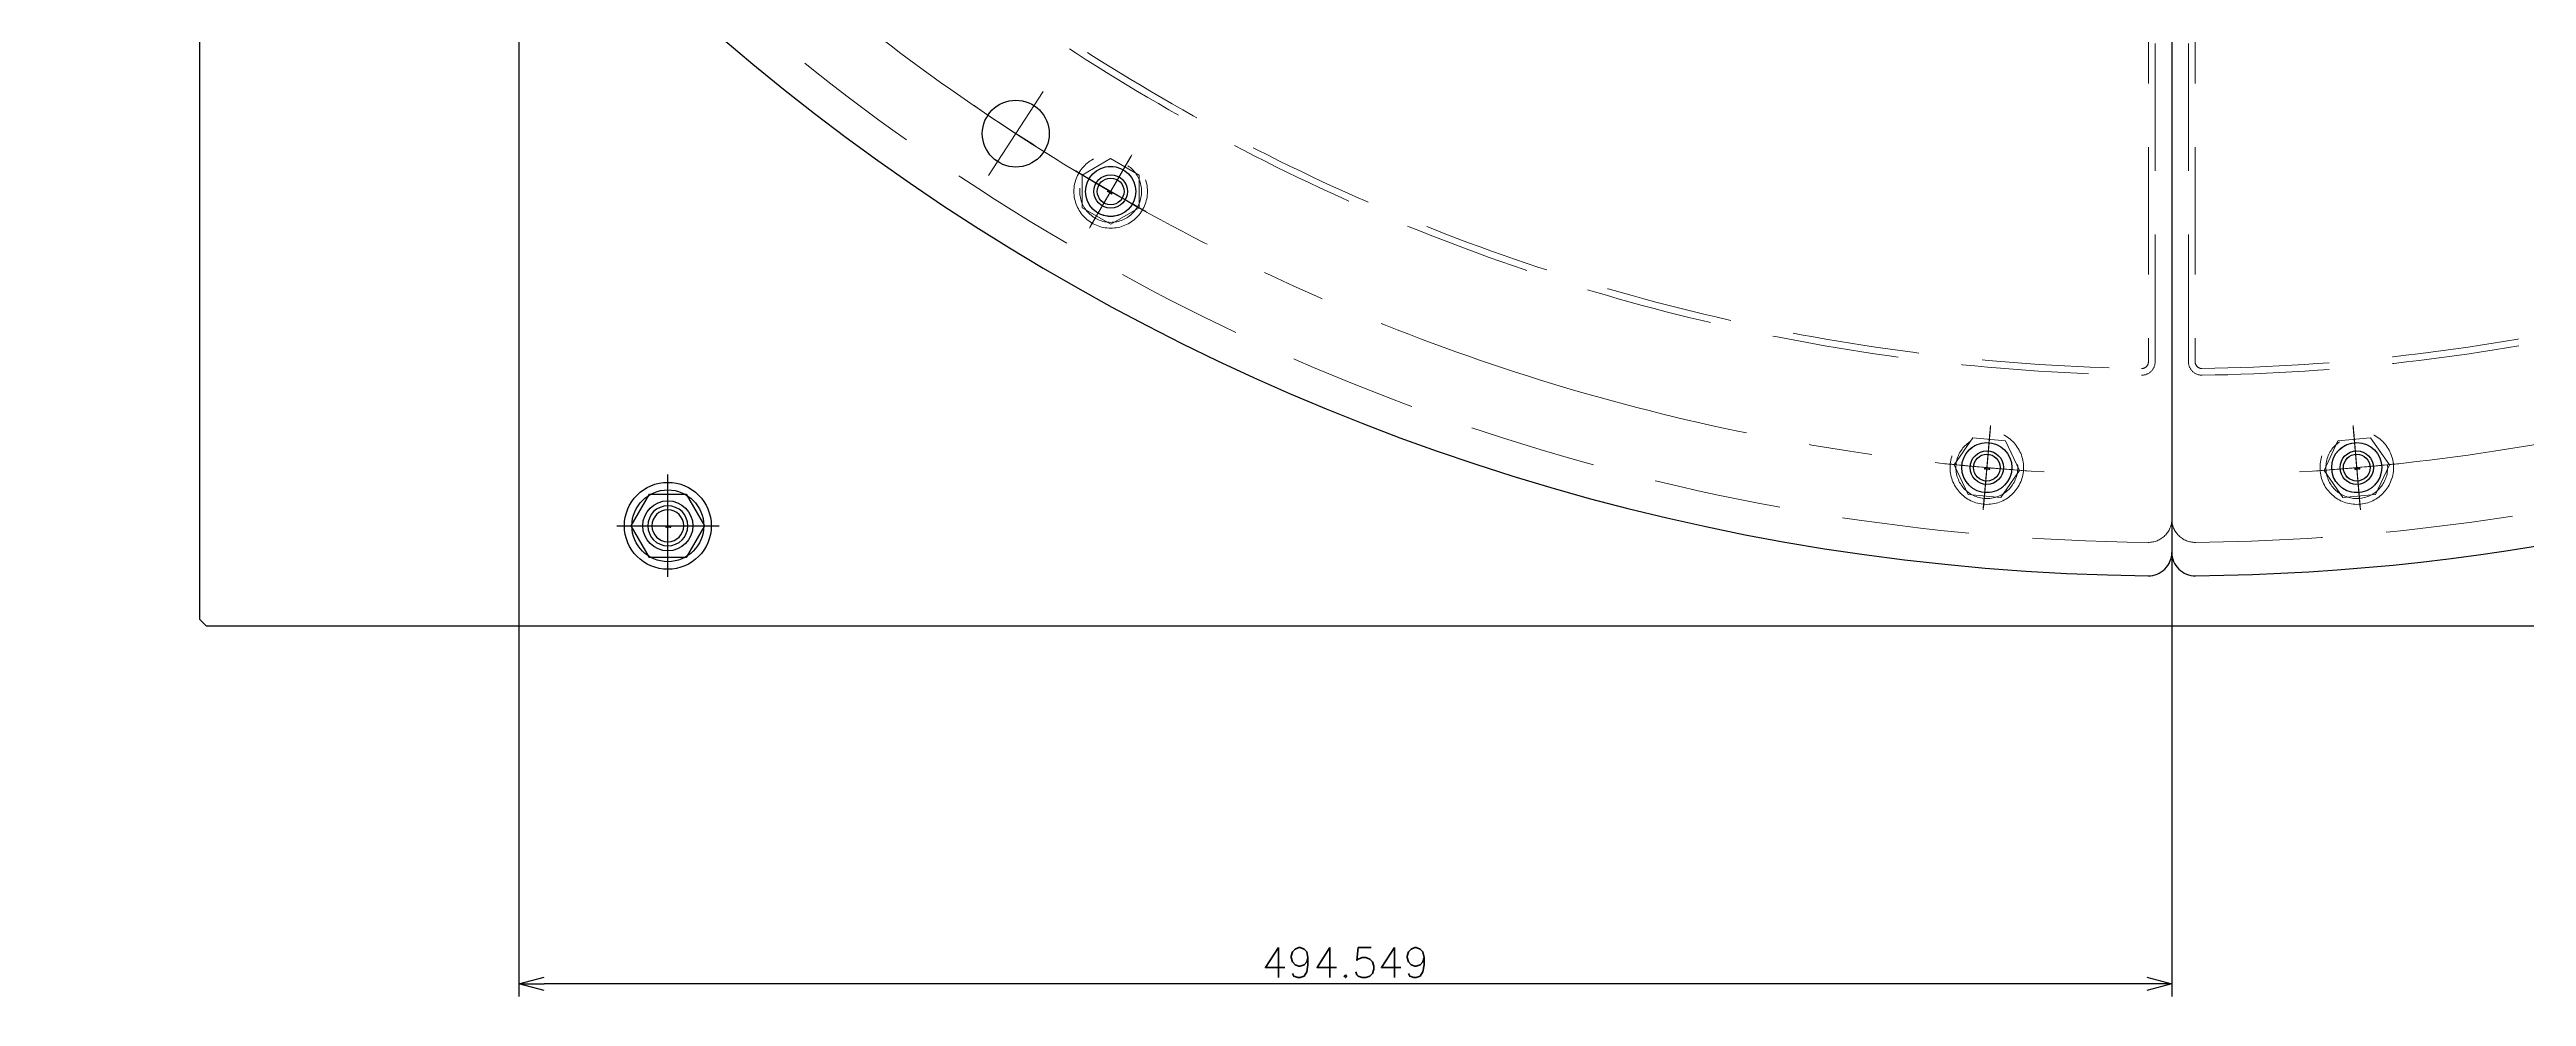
# Model space of a CAD drawing. Header units: millimetres. Extents: x -16130 to 36813, y -8099 to 27484.
# Drawn here: x 29457 to 30198, y 15139 to 15423 of the extents above; entities that cross this region are included whole.
import ezdxf

# ---------------------------------------------------------------- set-up
doc = ezdxf.new("R2010")
doc.units = ezdxf.units.MM
doc.header["$LTSCALE"] = 6
doc.header["$PDMODE"] = 99
doc.header["$PDSIZE"] = 1
doc.linetypes.add('CENTER2', pattern=[28.575, 19.05, -3.175, 3.175, -3.175])
doc.linetypes.add('HIDDEN', pattern=[9.525, 6.35, -3.175])
for name, color, linetype, lineweight in [('04_HIDDEN', 2, 'HIDDEN', 13), ('05_CENTER', 4, 'CENTER2', 13), ('08_DIM', 3, 'Continuous', 13)]:
    doc.layers.add(name, color=color, linetype=linetype, lineweight=lineweight)
doc.layers.add('10_DRAFT', color=8, linetype='Continuous', lineweight=0, plot=False)
doc.styles.add('KSS_TXT', font='txt.shx', dxfattribs={"bigfont": 'extfont2.shx'})
doc.styles.add('KSS_TXT_L', font='txt.shx', dxfattribs={"height": 3, "bigfont": 'extfont2.shx'})
doc.dimstyles.new('KSS_DIM', dxfattribs={"dimtxt": 3, "dimasz": 2.5, "dimexe": 1.25, "dimexo": 0.625, "dimtad": 1, "dimdsep": 46, "dimtxsty": 'KSS_TXT', "dimblk": 'OPEN30', "dimcen": 0, "dimazin": 2, "dimtfac": 0.75, "dimtmove": 0, "dimatfit": 3, "dimldrblk": 'OPEN30', "dimfxl": 1, "dimtolj": 1, "dimarcsym": 0})

# ---------------------------------------------------------------- blocks, each defined once
blk = doc.blocks.new('A$C491655AE_1_1_1_1')
at = {"color": 0}
for p, q in [((-9.81, 0), (-4.91, 8.5)), ((-4.91, 8.5), (4.91, 8.5)), ((4.91, 8.5), (9.81, 0)), ((-4.91, -8.5), (-9.81, 0)), ((9.81, 0), (4.91, -8.5)), ((4.91, -8.5), (-4.91, -8.5))]:
    blk.add_line(p, q, dxfattribs=at)
at = {"color": 0, "linetype": 'CENTER2'}
for p, q in [((0, -12.64), (0, 12.64)), ((-12.64, 0), (12.64, 0))]:
    blk.add_line(p, q, dxfattribs=at)
at = {"color": 0}
for radius in [11, 9.25]:
    blk.add_circle((0, 0), radius, dxfattribs=at)
at = {"layer": '10_DRAFT', "style": 'KSS_TXT_L'}
blk.add_text('BT-M10', height=0.3, dxfattribs=at).set_placement((-0.7, -0.54))
blk = doc.blocks.new('A$C285C78E6_1_1_1_1')
at = {"color": 0, "linetype": 'CENTER2'}
for p, q in [((0, -15.31), (0, 15.31)), ((-15.31, 0), (15.31, 0))]:
    blk.add_line(p, q, dxfattribs=at)
at = {"color": 0}
for p, q in [((-10.97, 0), (-5.48, 9.5)), ((-5.48, 9.5), (5.48, 9.5)), ((5.48, 9.5), (10.97, 0)), ((-5.48, -9.5), (-10.97, 0)), ((10.97, 0), (5.48, -9.5)), ((5.48, -9.5), (-5.48, -9.5))]:
    blk.add_line(p, q, dxfattribs=at)
for radius in [13, 10.75]:
    blk.add_circle((0, 0), radius, dxfattribs=at)
at = {"layer": '10_DRAFT', "style": 'KSS_TXT_L'}
blk.add_text('BT-M12', height=0.3, dxfattribs=at).set_placement((-0.7, -0.55))
blk = doc.blocks.new('A$C4DF16B66_1_1')
blk.add_line((0, -161.85), (0, -657.96))
at = {"color": 0}
blk.add_circle((-345.9, -532.62), 10, dxfattribs=at)
for centre, radius, start, end in [((0, 0), 665, 203.46648, 269.39688), ((-7, -657.96), 7, 269.39046, 0)]:
    blk.add_arc(centre, radius, start, end, dxfattribs=at)
at = {"layer": '04_HIDDEN'}
for p, q in [((-7, -193.79), (-7, -600.93)), ((-5, -600.93), (-5, -193.79))]:
    blk.add_line(p, q, dxfattribs=at)
for centre in [(-317.5, -549.93), (-55.34, -632.58)]:
    blk.add_circle(centre, 7.5, dxfattribs=at)
for centre, radius, start, end in [((0, 0), 605, 90.85804, 269.14196), ((0, 0), 603, 90.85804, 269.14196), ((0, 0), 655, 201.36198, 269.38105), ((-9, -600.93), 4, 269.14196, 0), ((-9, -600.93), 2, 269.14196, 0), ((-7, -647.96), 7, 269.38105, 360)]:
    blk.add_arc(centre, radius, start, end, dxfattribs=at)
at = {"layer": '05_CENTER'}
for p, q in [((-354.06, -545.18), (-337.69, -519.98)), ((-323.61, -560.52), (-311.39, -539.34)), ((-56.41, -644.77), (-54.28, -620.4))]:
    blk.add_line(p, q, dxfattribs=at)
for centre, start, end in [((0, 0), 93.44627, 266.55373), ((0.04, -0.07), 235.63704, 238.34804)]:
    blk.add_arc(centre, 635, start, end, dxfattribs=at)
blk = doc.blocks.new('A$C48F43CDD_1_1')
blk.add_line((0, -161.85), (0, -657.96))
at = {"color": 0}
blk.add_arc((0, 0), 665, 270.60954, 89.39046, dxfattribs=at)
blk.add_arc((7, -657.96), 7, 180, 270.60954)
at = {"layer": '04_HIDDEN'}
for p, q in [((5, -600.93), (5, -193.79)), ((7, -193.79), (7, -600.93))]:
    blk.add_line(p, q, dxfattribs=at)
blk.add_circle((55.34, -632.58), 7.5, dxfattribs=at)
for centre, radius, start, end in [((0, 0), 655, 270.61895, 89.38105), ((0, 0), 603, 270.85804, 89.14196), ((0, 0), 605, 270.85804, 89.14196), ((9, -600.93), 4, 180, 270.85804), ((9, -600.93), 2, 180, 270.85804), ((7, -647.96), 7, 180, 270.61895)]:
    blk.add_arc(centre, radius, start, end, dxfattribs=at)
at = {"layer": '05_CENTER'}
blk.add_line((56.41, -644.77), (54.28, -620.4), dxfattribs=at)
blk.add_arc((0, 0), 635, 273.44627, 86.55373, dxfattribs=at)
blk = doc.blocks.new('M12Tz_1_1_1')
at = {"color": 0}
for radius in [6, 4.75]:
    blk.add_circle((0, 0), radius, dxfattribs=at)
at = {"layer": '05_CENTER'}
for p, q in [((0, -10.33), (0, 10.33)), ((10.33, 0), (-10.33, 0))]:
    blk.add_line(p, q, dxfattribs=at)
blk = doc.blocks.new('A$C20874801_1_1')
at = {"color": 0}
blk.add_lwpolyline([(590, -590), (590, -678), (588, -680), (-588, -680), (-590, -678), (-590, -306.8)], dxfattribs=at)
for centre, radius in [((-317.5, -549.93), 5), ((-317.5, -549.93), 4), ((-55.34, -632.59), 5), ((-55.34, -632.59), 4), ((55.34, -632.59), 5), ((55.34, -632.59), 4)]:
    blk.add_circle(centre, radius, dxfattribs=at)
at = {"layer": '05_CENTER'}
for p, q in [((-312.18, -540.7), (-322.82, -559.15)), ((-54.42, -621.98), (-56.27, -643.2)), ((54.42, -621.98), (56.27, -643.2))]:
    blk.add_line(p, q, dxfattribs=at)
for centre, start, end in [((0, 0), 239.03906, 240.96094), ((0.27, -0.03), 264.01524, 265.93712), ((-0.27, -0.03), 274.06288, 275.98476)]:
    blk.add_arc(centre, 635, start, end, dxfattribs=at)
at = {"xscale": -1}
blk.add_blockref('M12Tz_1_1_1', (-450, -650), dxfattribs=at)
blk = doc.blocks.new('A$C286F13D5_1_1')
at = {"color": 0}
blk.add_lwpolyline([(590, -590), (590, -678), (588, -680), (-588, -680), (-590, -678), (-590, -306.8)], dxfattribs=at)
for centre in [(-317.5, -549.93), (-55.34, -632.58), (55.34, -632.58), (-450, -650)]:
    blk.add_circle(centre, 7.5, dxfattribs=at)
at = {"layer": '05_CENTER'}
for p, q in [((-311.48, -539.49), (-323.52, -560.36)), ((-54.29, -620.59), (-56.39, -644.59)), ((54.29, -620.58), (56.39, -644.58)), ((-450, -662.34), (-450, -637.66)), ((-437.66, -650), (-462.34, -650))]:
    blk.add_line(p, q, dxfattribs=at)
for start, end in [(238.91318, 241.08682), (263.91318, 266.08682), (273.91318, 276.08682)]:
    blk.add_arc((0, 0), 635, start, end, dxfattribs=at)
blk = doc.blocks.new('_Open30')
at = {"color": 0, "linetype": 'ByBlock', "lineweight": -2}
for p, q in [((-1, 0.268), (0, 0)), ((0, 0), (-1, -0.268)), ((0, 0), (-1, 0))]:
    blk.add_line(p, q, dxfattribs=at)
blk = doc.blocks.new('*D2053')
at = {"layer": '08_DIM', "color": 0, "lineweight": -2, "transparency": 16777216}
for p, q in [((29597.01, 15767.59), (29597.01, 15139.29)), ((30091.56, 15270.32), (30091.56, 15139.29)), ((30084.06, 15143.04), (29604.51, 15143.04))]:
    blk.add_line(p, q, dxfattribs=at)
at = {"layer": 'Defpoints', "color": 0, "transparency": 16777216}
for p in [(29597.01, 15769.47), (30091.56, 15272.19), (29597.01, 15143.04)]:
    blk.add_point(p, dxfattribs=at)
at = {"layer": '08_DIM', "color": 0, "lineweight": -2, "transparency": 16777216, "xscale": 7.5, "yscale": 7.5, "zscale": 7.5, "rotation": 180}
blk.add_blockref('_Open30', (29597.01, 15143.04), dxfattribs=at)
at = {"layer": '08_DIM', "color": 0, "lineweight": -2, "transparency": 16777216, "xscale": 7.5, "yscale": 7.5, "zscale": 7.5}
blk.add_blockref('_Open30', (30091.56, 15143.04), dxfattribs=at)
at = {"layer": '08_DIM', "color": 0, "transparency": 16777216, "insert": (29844.28, 15149.42), "char_height": 9, "attachment_point": 5, "style": 'KSS_TXT'}
blk.add_mtext('\\A1;494.549', dxfattribs=at)

msp = doc.modelspace()

# ---------------------------------------------------------------- block references
for name, p in [('A$C20874801_1_1', (30091.55559, 15930.15458)), ('A$C286F13D5_1_1', (30091.55559, 15930.15458)), ('A$C4DF16B66_1_1', (30091.55559, 15930.15458)), ('A$C48F43CDD_1_1', (30091.55559, 15930.15458)), ('A$C285C78E6_1_1_1_1', (29641.55559, 15280.15458))]:
    msp.add_blockref(name, p)
at = {"layer": '04_HIDDEN', "xscale": -1, "rotation": 330.000000000004}
msp.add_blockref('A$C491655AE_1_1_1_1', (29774.05559, 15380.22844), dxfattribs=at)
at = {"layer": '04_HIDDEN'}
for p, rotation in [((30036.21169, 15297.57094), 354.9999999998473), ((30146.89948, 15297.57094), 5.00000000001641)]:
    msp.add_blockref('A$C491655AE_1_1_1_1', p, dxfattribs=dict(at, rotation=rotation))

# ---------------------------------------------------------------- dimensions: what is measured, and where the dimension line sits
at = {"layer": '08_DIM', "color": 1}
dim = msp.add_linear_dim(base=(29597.0062, 15143.03933), p1=(30091.55559, 15272.19181), p2=(29597.0062, 15769.46574), dimstyle='KSS_DIM', override={"dimscale": 3, "dimdec": 3}, dxfattribs=at)
dim.commit()
dim.dimension.update_dxf_attribs({"geometry": '*D2053', "text_midpoint": (29844.28089, 15149.42058)})

doc.saveas('drawing.dxf')
